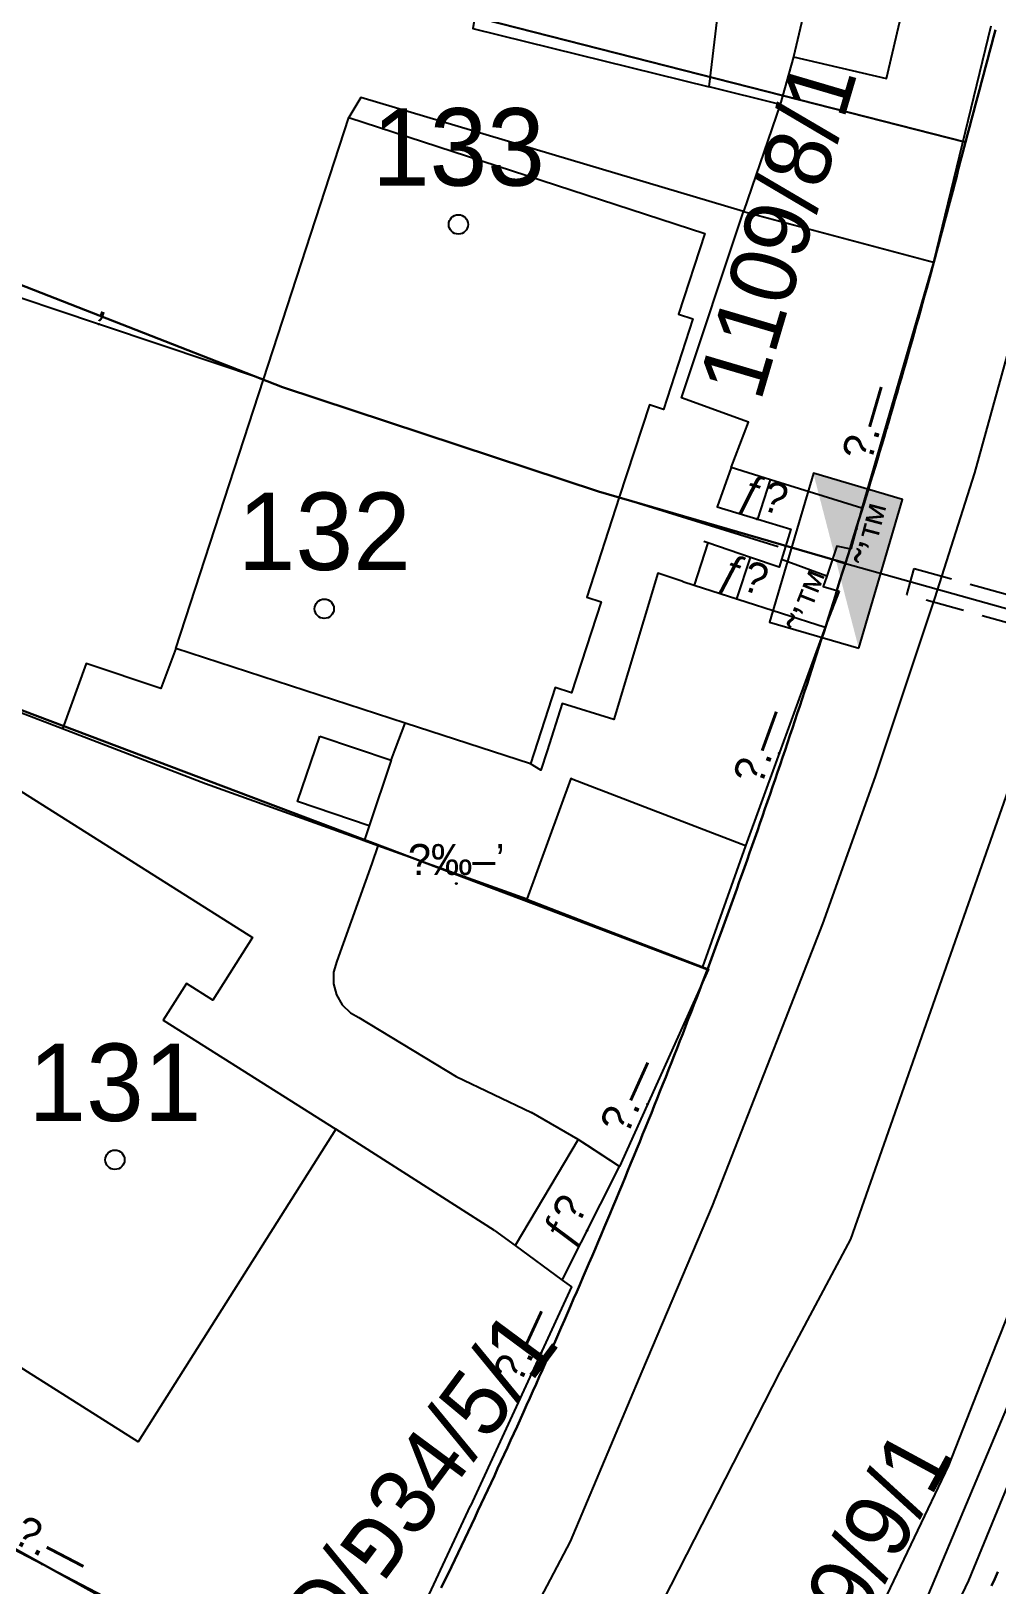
# Model space of a CAD drawing. Header units: metres. Extents: x 218299 to 220222, y 572714 to 574340.
# Drawn here: x 219022.75 to 219047.68, y 573531.7 to 573571.79 of the extents above; entities that cross this region are included whole.
import ezdxf
from ezdxf.enums import TextEntityAlignment as Align

# ---------------------------------------------------------------- set-up
doc = ezdxf.new("R2010")
doc.units = ezdxf.units.M
doc.header["$MEASUREMENT"] = 0
doc.linetypes.add('DASH15', pattern=[1.5, 1, -0.5])
for name, color, linetype in [('1602', 44, 'Continuous'), ('1603', 44, 'Continuous'), ('6091', 102, 'CABLEUNDEXIST03'), ('6151', 102, 'CABLEUNDEXIST03'), ('6261', 7, 'Continuous'), ('6701', 7, 'DASH15'), ('A_POINTS', 2, 'Continuous'), ('M2200', 253, 'Continuous'), ('M2207', 253, 'Continuous'), ('M2401', 7, 'Continuous'), ('M2404', 7, 'Continuous'), ('M2407', 253, 'Continuous'), ('M2408', 253, 'Continuous'), ('M2412', 253, 'Continuous'), ('M2420', 253, 'Continuous'), ('M2601', 253, 'Continuous'), ('M2602', 253, 'Continuous'), ('M2605', 253, 'Continuous'), ('M2612', 253, 'Continuous'), ('M2804', 253, 'Continuous')]:
    doc.layers.add(name, color=color, linetype=linetype)
doc.styles.add('HEBTXT', font='HEBTXT')
doc.styles.add('MAVAT_HEBTXT', font='HEBTXT')
doc.linetypes.add('CABLEUNDEXIST03', pattern='A,3.5,[222,elecad.shx,S=0.01,R=0,X=0,Y=0],1.5', length=5)

# ---------------------------------------------------------------- blocks, each defined once
blk = doc.blocks.new('6261')
blk.add_lwpolyline([(-2, -1.2), (2, -1.2), (2, 1.2), (-2, 1.2)], close=True)
at = {"color": 0}
blk.add_solid([(2, 1.2), (-2, -1.2), (2, -1.2)], dxfattribs=at)
at = {"color": 0, "style": 'HEBTXT'}
blk.add_attdef('PIL_NAME', (2.689, 2.418), '', height=1.7, dxfattribs=at)
at = {"style": 'HEBTXT'}
blk.add_attdef('CAMUT_MONIM', (2.489, 0.218), '', height=1.7, dxfattribs=at)
at = {"color": 0, "style": 'HEBTXT', "flags": 1}
for tag, p in [('TYPE', (2.585, -1.773)), ('MAP_TYPE', (2.689, -3.782))]:
    blk.add_attdef(tag, p, '', height=1.7, dxfattribs=at)
blk = doc.blocks.new('1603')
at = {"layer": 'A_POINTS'}
blk.add_circle((0, 0), 0.25, dxfattribs=at)
at = {"color": 0, "style": 'HEBTXT'}
blk.add_attdef('PARCEL_NUM', text='', height=2, dxfattribs=at).set_placement((0, 1), align=Align.CENTER)
at = {"color": 0, "style": 'HEBTXT', "flags": 1}
blk.add_attdef('LOT_NUM', text='', height=2, dxfattribs=at).set_placement((0, -2.5), align=Align.CENTER)
blk = doc.blocks.new('M2804')
blk.add_circle((0, 0), 0.025)
at = {"style": 'MAVAT_HEBTXT'}
blk.add_attdef('NAME', text='', height=0.8, dxfattribs=at).set_placement((0, 1.592), align=Align.MIDDLE)
blk = doc.blocks.new('M2605')
blk.add_circle((0, 0), 0.025)
at = {"style": 'MAVAT_HEBTXT'}
blk.add_attdef('NAME', text='', height=0.8, dxfattribs=at).set_placement((0, 1.592), align=Align.MIDDLE)
blk = doc.blocks.new('M2612')
blk.add_circle((0, 0), 0.025)
at = {"style": 'MAVAT_HEBTXT'}
blk.add_attdef('NAME', text='', height=0.8, dxfattribs=at).set_placement((0, 1.592), align=Align.MIDDLE)
blk = doc.blocks.new('M2412')
blk.add_circle((0, 0), 0.025)
at = {"style": 'MAVAT_HEBTXT'}
blk.add_attdef('NAME', text='', height=0.8, dxfattribs=at).set_placement((0, 1.592), align=Align.MIDDLE)
blk = doc.blocks.new('M2601')
blk.add_circle((0, 0), 0.025)
at = {"style": 'MAVAT_HEBTXT'}
blk.add_attdef('NAME', text='', height=0.8, dxfattribs=at).set_placement((0, 1.592), align=Align.MIDDLE)
blk = doc.blocks.new('111')
at = {"layer": 'M2200'}
for points in [[(219026.491, 573555.863, 579.225), (219028.753, 573562.804, 579.225), (219030.957, 573569.566, 579.225), (219030.957, 573569.566, 579.225), (219040.143, 573566.572, 579.105), (219039.463, 573564.484, 579.105), (219039.833, 573564.364, 579.105), (219039.073, 573562.03, 579.105), (219038.711, 573562.148, 579.105), (219037.935, 573559.766, 579.105), (219037.095, 573557.189, 579.105), (219037.471, 573557.066, 579.105), (219036.704, 573554.714, 579.105), (219036.282, 573554.851, 579.105), (219035.64, 573552.881, 579.105), (219035.64, 573552.881, 579.105), (219032.405, 573553.935, 579.147), (219026.491, 573555.863, 579.225)], [(219015.67, 573541.606, 578.385), (219020.676, 573549.53, 578.385), (219022.087, 573551.762, 578.385), (219022.39, 573552.243, 578.385), (219028.463, 573548.406, 578.025), (219027.441, 573546.787, 578.025), (219026.761, 573547.216, 578.505), (219026.163, 573546.269, 578.505), (219030.614, 573543.458, 578.505), (219030.614, 573543.458, 578.505), (219025.515, 573535.386, 578.385)]]:
    blk.add_polyline3d(points, close=True, dxfattribs=at)
at = {"layer": 'M2207'}
for points in [[(219040.665, 573573.819, 579.585), (219034.706, 573574.99, 579.585), (219034.499, 573573.814, 579.359), (219034.155, 573571.863, 578.985), (219034.155, 573571.863, 578.985), (219040.253, 573570.358, 578.985), (219040.253, 573570.358, 578.985)], [(219045.3, 573572.558, 577.905), (219045.3, 573572.558, 577.905), (219042.895, 573573.12, 577.905), (219042.884, 573573.073, 577.902), (219042.43, 573571.128, 577.785), (219042.43, 573571.128, 577.785), (219044.834, 573570.566, 577.785), (219045.3, 573572.558, 577.905)], [(219030.204, 573553.6, 578.693), (219032.047, 573552.975, 578.603), (219032.047, 573552.975, 578.603), (219031.474, 573551.286, 578.423), (219031.474, 573551.286, 578.423), (219029.631, 573551.911, 578.423)]]:
    blk.add_polyline3d(points, close=True, dxfattribs=at)
at = {"layer": 'M2401'}
for points in [[(219059.02, 573574.563, 576.045), (219057.859, 573569.187, 575.565), (219056.454, 573563.782, 575.565), (219055.668, 573560.852, 575.565), (219054.743, 573561.156, 575.565), (219053.726, 573560.637, 575.565), (219053.344, 573559.419, 575.445), (219053.737, 573558.787, 575.445), (219054.918, 573558.292, 575.445), (219053.666, 573554.271, 575.325), (219052.958, 573552.046, 575.085), (219051.9, 573549.061, 574.965), (219051.015, 573546.561, 574.965), (219050.015, 573543.942, 574.845), (219048.691, 573540.488, 574.845), (219047.535, 573537.579, 574.725), (219046.436, 573534.774, 574.485), (219044.66, 573531.057, 574.245)], [(219035.391, 573530.381, 573.934), (219036.678, 573532.814, 574.054), (219038.527, 573537.2, 574.294), (219040.339, 573541.477, 574.534), (219042.085, 573545.935, 574.654), (219043.185, 573548.757, 574.774), (219044.547, 573552.555, 574.894), (219046.081, 573557.153, 575.254), (219047.112, 573560.39, 575.254), (219048.576, 573565.683, 575.374), (219049.511, 573568.987, 575.374), (219050.111, 573571.373, 575.494), (219050.904, 573574.951, 575.734)]]:
    blk.add_polyline3d(points, dxfattribs=at)
at = {"layer": 'M2404'}
for points in [[(219059.02, 573574.563, 576.045), (219057.859, 573569.187, 575.565), (219056.454, 573563.782, 575.565), (219055.668, 573560.852, 575.565), (219054.743, 573561.156, 575.565), (219053.726, 573560.637, 575.565), (219053.344, 573559.419, 575.445), (219053.737, 573558.787, 575.445), (219054.918, 573558.292, 575.445), (219053.666, 573554.271, 575.325), (219052.958, 573552.046, 575.085), (219051.9, 573549.061, 574.965), (219051.015, 573546.561, 574.965), (219050.015, 573543.942, 574.845), (219048.691, 573540.488, 574.845), (219047.535, 573537.579, 574.725), (219046.436, 573534.774, 574.485), (219044.66, 573531.057, 574.245)], [(219035.391, 573530.381, 573.934), (219036.678, 573532.814, 574.054), (219038.527, 573537.2, 574.294), (219040.339, 573541.477, 574.534), (219042.085, 573545.935, 574.654), (219043.185, 573548.757, 574.774), (219044.547, 573552.555, 574.894), (219046.081, 573557.153, 575.254), (219047.112, 573560.39, 575.254), (219048.576, 573565.683, 575.374), (219049.511, 573568.987, 575.374), (219050.111, 573571.373, 575.494), (219050.904, 573574.951, 575.734)]]:
    blk.add_polyline3d(points, dxfattribs=at)
at = {"layer": 'M2407'}
for points in [[(219041.139, 573567.138, 576.353), (219031.267, 573570.081, 576.353), (219030.957, 573569.566, 576.353)], [(219040.825, 573560.528, 576.173), (219041.267, 573561.702, 576.173), (219039.542, 573562.328, 576.353), (219041.139, 573567.138, 576.353)], [(219039.575, 573557.592, 576.173), (219038.927, 573557.804, 576.263), (219037.79, 573554.028, 576.353), (219036.458, 573554.443, 576.353), (219036.069, 573553.222, 576.353)], [(219026.491, 573555.863, 576.435), (219026.099, 573554.828, 576.435), (219024.176, 573555.47, 576.435), (219023.56, 573553.783, 576.503)], [(219032.151, 573553.255, 576.353), (219032.405, 573553.935, 576.353)], [(219032.047, 573552.975, 576.353), (219032.151, 573553.255, 576.353)], [(219036.069, 573553.222, 576.353), (219035.91, 573552.721, 576.353), (219035.64, 573552.881, 576.353)], [(219031.474, 573551.286, 576.353), (219031.35, 573550.897, 576.353)], [(219031.706, 573550.769, 575.175), (219031.543, 573550.313, 575.175)], [(219031.543, 573550.313, 575.175), (219030.642, 573547.789, 575.175), (219030.56, 573547.504, 575.175), (219030.557, 573547.208, 575.175), (219030.633, 573546.921, 575.175), (219030.782, 573546.665, 575.175), (219030.994, 573546.458, 575.175), (219031.208, 573546.334, 575.175), (219033.728, 573544.815, 575.085), (219035.671, 573543.889, 575.085)], [(219034.714, 573540.844, 575.085), (219030.614, 573543.458, 575.085)]]:
    blk.add_polyline3d(points, dxfattribs=at)
at = {"layer": 'M2408'}
for points in [[(219047.522, 573571.918, 575.633), (219046.047, 573565.83, 575.273)], [(219041.196, 573550.768, 574.733), (219040.079, 573547.645, 574.733)]]:
    blk.add_polyline3d(points, dxfattribs=at)
at = {"layer": 'M2412'}
for points in [[(219040.825, 573560.528, 576.21), (219040.464, 573559.517, 576.263), (219041.511, 573559.198, 575.453), (219041.841, 573560.212, 575.453)], [(219040.216, 573558.589, 576.173), (219039.867, 573557.498, 576.173), (219040.973, 573557.144, 575.273), (219041.324, 573558.209, 575.273)], [(219036.872, 573543.193, 574.905), (219035.25, 573540.45, 574.905), (219036.464, 573539.558, 574.455), (219037.942, 573542.494, 574.455)]]:
    blk.add_polyline3d(points, close=True, dxfattribs=at)
at = {"layer": 'M2420', "linetype": 'Continuous', "lineweight": -3}
blk.add_lwpolyline([(218778.789, 573430.643), (218823.5, 573420), (218850.7, 573416.62), (218872.91, 573416.69), (218902.91, 573421.31), (218924.8, 573428), (218952.3, 573439.38), (218956.3, 573441.88), (218980.91, 573457.81), (218995.09, 573470.88), (219024.2, 573502.19), (219042.09, 573537.19), (219043.91, 573540.62), (219049.7, 573557.12), (219054.59, 573574.81), (219057.41, 573589.69), (219057.5, 573620.62), (219058, 573628.19), (219058.7, 573640.38), (219046.5, 573689.62), (219028.09, 573726.31)], dxfattribs=at)
at = {"layer": 'M2601'}
for points in [[(219023.289, 573564.636, 577.498), (219022.067, 573565.045, 577.473)], [(219028.753, 573562.804, 577.61), (219023.289, 573564.636, 577.498)], [(219037.935, 573559.766, 577.523), (219042.032, 573558.494, 576.803)], [(219040.464, 573559.517, 577.054), (219041.511, 573559.198, 576.668), (219042.364, 573558.939, 576.353), (219042.12, 573558.156, 576.353), (219042.058, 573557.958, 576.353), (219041.324, 573558.209, 576.591), (219040.216, 573558.589, 576.95), (219040.114, 573558.624, 576.983)]]:
    blk.add_polyline3d(points, dxfattribs=at)
at = {"layer": 'M2602'}
for points in [[(219043.915, 573558.421, 576.713), (219043.554, 573558.503, 576.713), (219043.289, 573557.73, 576.713), (219043.197, 573557.461, 576.713), (219043.614, 573557.339, 576.713)], [(219043.289, 573557.73, 576.353), (219042.12, 573558.156, 576.353)]]:
    blk.add_polyline3d(points, dxfattribs=at)
at = {"layer": 'M2605'}
for points in [[(219042.43, 573571.128, 577.073), (219042.091, 573569.899, 577.073), (219042.091, 573569.899, 577.073), (219042.091, 573569.899, 577.073), (219040.253, 573570.358, 577.073)], [(219042.091, 573569.899, 576.353), (219041.139, 573567.138, 576.353)], [(219041.139, 573567.138, 576.353), (219046.047, 573565.83, 576.173), (219046.047, 573565.83, 576.173), (219044.193, 573559.479, 576.173), (219044.193, 573559.479, 576.173), (219044.193, 573559.479, 576.173), (219041.841, 573560.212, 576.173), (219040.825, 573560.528, 576.173)], [(219031.213, 573550.946, 576.353), (219027.257, 573552.365, 576.353), (219023.56, 573553.783, 576.503), (219019.473, 573555.35, 576.668), (219016.635, 573556.439, 576.783), (219014.395, 573557.298, 576.874), (219011.688, 573558.336, 576.983)], [(219039.575, 573557.592, 576.173), (219039.867, 573557.498, 576.173), (219043.249, 573556.409, 576.173), (219043.249, 573556.409, 576.173), (219041.196, 573550.768, 576.173), (219041.196, 573550.768, 576.173), (219036.738, 573552.481, 576.351)], [(219036.738, 573552.481, 576.351), (219036.683, 573552.502, 576.353), (219035.548, 573549.391, 576.353), (219035.548, 573549.391, 576.353), (219031.706, 573550.769, 576.353), (219031.35, 573550.897, 576.353), (219031.213, 573550.946, 576.353)], [(219035.548, 573549.391, 575.273), (219037.367, 573548.69, 575.273)], [(219037.367, 573548.69, 575.273), (219040.079, 573547.645, 575.273), (219040.238, 573547.584, 575.273), (219040.238, 573547.584, 575.273), (219037.942, 573542.494, 575.273), (219037.942, 573542.494, 575.273), (219037.114, 573543.035, 575.273), (219036.872, 573543.193, 575.273), (219035.671, 573543.889, 575.273)], [(219034.714, 573540.844, 575.273), (219034.714, 573540.844, 575.273), (219035.25, 573540.45, 575.225), (219036.464, 573539.558, 575.115), (219036.701, 573539.384, 575.093), (219034.097, 573533.734, 574.98)], [(219009.016, 573539.656, 575.43), (219016.556, 573535.613, 575.28), (219026.989, 573530.172, 574.963), (219031.37, 573527.888, 574.83), (219034.097, 573533.734, 574.98)]]:
    blk.add_polyline3d(points, dxfattribs=at)
at = {"layer": 'M2612'}
for points in [[(219044.193, 573559.479, 576.713), (219043.915, 573558.421, 576.713)], [(219043.614, 573557.339, 576.713), (219043.249, 573556.409, 576.713)]]:
    blk.add_polyline3d(points, dxfattribs=at)
at = {"layer": 'M2412'}
ref = blk.add_blockref('M2412', (219041.486, 573559.206), dxfattribs=dict(at, xscale=0.5, yscale=0.5, zscale=0.5))
ref.add_attrib('NAME', 'ƒ\x8e', dxfattribs={"layer": '0', "height": 0.8, "rotation": 343.1012, "style": 'MAVAT_HEBTXT'}).set_placement((219041.646, 573559.732), align=Align.MIDDLE)
ref = blk.add_blockref('M2412', (219040.967, 573557.146), dxfattribs=dict(at, xscale=0.5, yscale=0.5, zscale=0.5))
ref.add_attrib('NAME', 'ƒ\x8e', dxfattribs={"layer": '0', "height": 0.8, "rotation": 342.2212, "style": 'MAVAT_HEBTXT'}).set_placement((219041.135, 573557.669), align=Align.MIDDLE)
ref = blk.add_blockref('M2412', (219037.108, 573540.838), dxfattribs=dict(at, xscale=0.5, yscale=0.5, zscale=0.5))
ref.add_attrib('NAME', 'ƒ\x8e', dxfattribs={"layer": '0', "height": 0.8, "rotation": 63.287, "style": 'MAVAT_HEBTXT'}).set_placement((219036.617, 573541.085), align=Align.MIDDLE)
at = {"layer": 'M2601'}
ref = blk.add_blockref('M2601', (219024.498, 573564.23), dxfattribs=dict(at, xscale=0.5, yscale=0.5, zscale=0.5))
ref.add_attrib('NAME', '‚', dxfattribs={"layer": '0', "height": 0.8, "rotation": 341.4694, "style": 'MAVAT_HEBTXT'}).set_placement((219024.673, 573564.752), align=Align.MIDDLE)
at = {"layer": 'M2605'}
ref = blk.add_blockref('M2605', (219044.843, 573561.544), dxfattribs=dict(at, xscale=0.5, yscale=0.5, zscale=0.5))
ref.add_attrib('NAME', '\x9a.—', dxfattribs={"layer": '0', "height": 0.8, "rotation": 73.7278, "style": 'MAVAT_HEBTXT'}).set_placement((219044.315, 573561.698), align=Align.MIDDLE)
ref = blk.add_blockref('M2605', (219042.065, 573553.157), dxfattribs=dict(at, xscale=0.5, yscale=0.5, zscale=0.5))
ref.add_attrib('NAME', '\x9a.—', dxfattribs={"layer": '0', "height": 0.8, "rotation": 70.0035, "style": 'MAVAT_HEBTXT'}).set_placement((219041.549, 573553.345), align=Align.MIDDLE)
ref = blk.add_blockref('M2605', (219038.666, 573544.099), dxfattribs=dict(at, xscale=0.5, yscale=0.5, zscale=0.5))
ref.add_attrib('NAME', '\x9a.—', dxfattribs={"layer": '0', "height": 0.8, "rotation": 65.722, "style": 'MAVAT_HEBTXT'}).set_placement((219038.165, 573544.325), align=Align.MIDDLE)
ref = blk.add_blockref('M2605', (219035.916, 573537.681), dxfattribs=dict(at, xscale=0.5, yscale=0.5, zscale=0.5))
ref.add_attrib('NAME', '\x9a.—', dxfattribs={"layer": '0', "height": 0.8, "rotation": 65.2628, "style": 'MAVAT_HEBTXT'}).set_placement((219035.416, 573537.911), align=Align.MIDDLE)
ref = blk.add_blockref('M2605', (219023.031, 573532.237), dxfattribs=dict(at, xscale=0.5, yscale=0.5, zscale=0.5))
ref.add_attrib('NAME', '\x9a.—', dxfattribs={"layer": '0', "height": 0.8, "rotation": 332.4578, "style": 'MAVAT_HEBTXT'}).set_placement((219023.285, 573532.724), align=Align.MIDDLE)
at = {"layer": 'M2612'}
ref = blk.add_blockref('M2612', (219044.054, 573558.95), dxfattribs=dict(at, xscale=0.5, yscale=0.5, zscale=0.5))
ref.add_attrib('NAME', '˜’™', dxfattribs={"layer": '0', "height": 0.8, "rotation": 75.254, "style": 'MAVAT_HEBTXT'}).set_placement((219044.586, 573558.81), align=Align.MIDDLE)
ref = blk.add_blockref('M2612', (219043.432, 573556.874), dxfattribs=dict(at, xscale=0.5, yscale=0.5, zscale=0.5))
ref.add_attrib('NAME', '˜’™', dxfattribs={"layer": '0', "height": 0.8, "rotation": 68.548, "style": 'MAVAT_HEBTXT'}).set_placement((219042.92, 573557.075), align=Align.MIDDLE)
at = {"layer": 'M2804'}
ref = blk.add_blockref('M2804', (219033.728, 573549.792, 581.708), dxfattribs=dict(at, xscale=0.5, yscale=0.5, zscale=0.5))
ref.add_attrib('NAME', '\x8d‰–’', dxfattribs={"layer": '0', "height": 0.8, "style": 'MAVAT_HEBTXT'}).set_placement((219033.728, 573550.417, 581.708), align=Align.MIDDLE)

msp = doc.modelspace()

# ---------------------------------------------------------------- linework, layer by layer
at = {"layer": '1602'}
for points in [[(219022.85, 573575.06), (219046.87, 573568.93), (219046.7946, 573568.6345), (219046.7449, 573568.4408), (219046.6951, 573568.2471), (219046.645, 573568.0535), (219046.5947, 573567.8599), (219046.5442, 573567.6663), (219046.4936, 573567.4729), (219046.4427, 573567.2795), (219046.3916, 573567.0861), (219046.3404, 573566.8928), (219046.2889, 573566.6995), (219046.2373, 573566.5063), (219046.1854, 573566.3131), (219046.1333, 573566.12), (219046.0811, 573565.927), (219046.0287, 573565.734), (219045.976, 573565.541), (219045.9232, 573565.3481), (219045.8701, 573565.1553), (219045.8169, 573564.9625), (219045.7635, 573564.7698), (219045.7099, 573564.5771), (219045.656, 573564.3845), (219045.602, 573564.1919), (219045.5478, 573563.9994), (219045.4934, 573563.8069), (219045.4388, 573563.6145), (219045.384, 573563.4222), (219045.329, 573563.2299), (219045.2738, 573563.0377), (219045.2184, 573562.8455), (219045.1628, 573562.6534), (219045.107, 573562.4613), (219045.051, 573562.2693), (219044.9949, 573562.0773), (219044.9385, 573561.8855), (219044.8819, 573561.6936), (219044.8252, 573561.5018), (219044.7682, 573561.3101), (219044.711, 573561.1185), (219044.6537, 573560.9269), (219044.5961, 573560.7353), (219044.5384, 573560.5438), (219044.4805, 573560.3524), (219044.4223, 573560.1611), (219044.364, 573559.9697), (219044.3055, 573559.7785), (219044.2468, 573559.5873), (219044.1878, 573559.3962), (219044.1287, 573559.2051), (219044.0694, 573559.0141), (219044.0099, 573558.8232), (219043.9502, 573558.6323), (219043.8904, 573558.4415), (219043.8303, 573558.2507), (219043.77, 573558.06), (219037.4, 573559.91), (219029.24, 573562.6), (219020.16, 573566.15)], [(219047.6424, 573571.8288), (219047.5923, 573571.6352), (219047.542, 573571.4416), (219047.4914, 573571.2481), (219047.4407, 573571.0547), (219047.3898, 573570.8612), (219047.3387, 573570.6679), (219047.2875, 573570.4746), (219047.236, 573570.2813), (219047.1843, 573570.0881), (219047.1324, 573569.895), (219047.0803, 573569.7019), (219047.028, 573569.5088), (219046.9755, 573569.3158), (219046.9229, 573569.1229), (219046.87, 573568.93), (219022.85, 573575.06)], [(219033.3393, 573531.6224), (219033.4264, 573531.8024), (219033.5132, 573531.9826), (219033.5999, 573532.1628), (219033.6864, 573532.3432), (219033.7727, 573532.5236), (219033.8588, 573532.7041), (219033.9448, 573532.8847), (219034.0305, 573533.0654), (219034.1161, 573533.2461), (219034.2015, 573533.427), (219034.2867, 573533.6079), (219034.3717, 573533.789), (219034.4565, 573533.9701), (219034.5412, 573534.1513), (219034.6256, 573534.3326), (219034.7099, 573534.514), (219034.794, 573534.6954), (219034.8779, 573534.877), (219034.9616, 573535.0586), (219035.0452, 573535.2403), (219035.1285, 573535.4221), (219035.2117, 573535.604), (219035.2947, 573535.786), (219035.46, 573536.15), (219035.5425, 573536.3322), (219035.6247, 573536.5145), (219035.7068, 573536.6969), (219035.7887, 573536.8794), (219035.8704, 573537.0619), (219035.9519, 573537.2445), (219036.0333, 573537.4273), (219036.1144, 573537.6101), (219036.1954, 573537.7929), (219036.2761, 573537.9759), (219036.3567, 573538.1589), (219036.4371, 573538.3421), (219036.5173, 573538.5253), (219036.5974, 573538.7086), (219036.6772, 573538.8919), (219036.7569, 573539.0754), (219036.8363, 573539.2589), (219036.9156, 573539.4425), (219036.9947, 573539.6262), (219037.0736, 573539.81), (219037.1523, 573539.9939), (219037.2308, 573540.1778), (219037.3092, 573540.3618), (219037.3873, 573540.5459), (219037.4653, 573540.7301), (219037.5431, 573540.9144), (219037.6207, 573541.0987), (219037.6981, 573541.2831), (219037.7753, 573541.4676), (219037.8523, 573541.6522), (219037.9291, 573541.8368), (219038.0058, 573542.0216), (219038.0822, 573542.2064), (219038.1585, 573542.3913), (219038.2346, 573542.5762), (219038.3105, 573542.7613), (219038.3862, 573542.9464), (219038.4617, 573543.1316), (219038.537, 573543.3169), (219038.6122, 573543.5022), (219038.6871, 573543.6876), (219038.7619, 573543.8731), (219038.8364, 573544.0587), (219038.9108, 573544.2444), (219038.985, 573544.4301), (219039.059, 573544.6159), (219039.1328, 573544.8018), (219039.2064, 573544.9877), (219039.2799, 573545.1738), (219039.3531, 573545.3599), (219039.4262, 573545.5461), (219039.499, 573545.7323), (219039.5717, 573545.9187), (219039.6442, 573546.1051), (219039.7165, 573546.2915), (219039.7886, 573546.4781), (219039.8605, 573546.6647), (219039.9322, 573546.8514), (219040.0037, 573547.0382), (219040.0751, 573547.225), (219040.21, 573547.58), (219040.2796, 573547.7675), (219040.3489, 573547.9551), (219040.4181, 573548.1428), (219040.4871, 573548.3305), (219040.5559, 573548.5183), (219040.6245, 573548.7062), (219040.6929, 573548.8941), (219040.7611, 573549.0821), (219040.8291, 573549.2702), (219040.8969, 573549.4583), (219040.9646, 573549.6465), (219041.032, 573549.8348), (219041.0993, 573550.0232), (219041.1663, 573550.2116), (219041.2332, 573550.4001), (219041.2999, 573550.5886), (219041.3663, 573550.7773), (219041.4326, 573550.966), (219041.4987, 573551.1547), (219041.5646, 573551.3436), (219041.6304, 573551.5325), (219041.6959, 573551.7214), (219041.7612, 573551.9104), (219041.8263, 573552.0995), (219041.8913, 573552.2887), (219041.956, 573552.4779), (219042.0206, 573552.6672), (219042.0849, 573552.8566), (219042.1491, 573553.046), (219042.2131, 573553.2355), (219042.2769, 573553.4251), (219042.3405, 573553.6147), (219042.4039, 573553.8044), (219042.4671, 573553.9941), (219042.5301, 573554.1839), (219042.5929, 573554.3738), (219042.6555, 573554.5638), (219042.7179, 573554.7538), (219042.7802, 573554.9438), (219042.8422, 573555.134), (219042.904, 573555.3242), (219042.9657, 573555.5144), (219043.0272, 573555.7048), (219043.0884, 573555.8951), (219043.1495, 573556.0856), (219043.2104, 573556.2761), (219043.271, 573556.4667), (219043.3315, 573556.6573), (219043.3918, 573556.848), (219043.4519, 573557.0388), (219043.5118, 573557.2296), (219043.5715, 573557.4205), (219043.631, 573557.6114), (219043.6903, 573557.8024), (219043.77, 573558.06), (219043.8303, 573558.2507), (219043.8904, 573558.4415), (219043.9502, 573558.6323), (219044.0099, 573558.8232), (219044.0694, 573559.0141), (219044.1287, 573559.2051), (219044.1878, 573559.3962), (219044.2468, 573559.5873), (219044.3055, 573559.7785), (219044.364, 573559.9697), (219044.4223, 573560.1611), (219044.4805, 573560.3524), (219044.5384, 573560.5438), (219044.5961, 573560.7353), (219044.6537, 573560.9269), (219044.711, 573561.1185), (219044.7682, 573561.3101), (219044.8252, 573561.5018), (219044.8819, 573561.6936), (219044.9385, 573561.8855), (219044.9949, 573562.0773), (219045.051, 573562.2693), (219045.107, 573562.4613), (219045.1628, 573562.6534), (219045.2184, 573562.8455), (219045.2738, 573563.0377), (219045.329, 573563.2299), (219045.384, 573563.4222), (219045.4388, 573563.6145), (219045.4934, 573563.8069), (219045.5478, 573563.9994), (219045.602, 573564.1919), (219045.656, 573564.3845), (219045.7099, 573564.5771), (219045.7635, 573564.7698), (219045.8169, 573564.9625), (219045.8701, 573565.1553), (219045.9232, 573565.3481), (219045.976, 573565.541), (219046.0287, 573565.734), (219046.0811, 573565.927), (219046.1333, 573566.12), (219046.1854, 573566.3131), (219046.2373, 573566.5063), (219046.2889, 573566.6995), (219046.3404, 573566.8928), (219046.3916, 573567.0861), (219046.4427, 573567.2795), (219046.4936, 573567.4729), (219046.5442, 573567.6663), (219046.5947, 573567.8599), (219046.645, 573568.0535), (219046.6951, 573568.2471), (219046.7449, 573568.4408), (219046.7946, 573568.6345), (219046.87, 573568.93), (219046.9229, 573569.1229), (219046.9755, 573569.3158), (219047.028, 573569.5088), (219047.0803, 573569.7019), (219047.1324, 573569.895), (219047.1843, 573570.0881), (219047.236, 573570.2813), (219047.2875, 573570.4746), (219047.3387, 573570.6679), (219047.3898, 573570.8612), (219047.4407, 573571.0547), (219047.4914, 573571.2481), (219047.542, 573571.4416), (219047.5923, 573571.6352), (219047.6424, 573571.8288)], [(219020.16, 573566.15), (219029.24, 573562.6), (219037.4, 573559.91), (219043.77, 573558.06), (219043.6903, 573557.8024), (219043.631, 573557.6114), (219043.5715, 573557.4205), (219043.5118, 573557.2296), (219043.4519, 573557.0388), (219043.3918, 573556.848), (219043.3315, 573556.6573), (219043.271, 573556.4667), (219043.2104, 573556.2761), (219043.1495, 573556.0856), (219043.0884, 573555.8951), (219043.0272, 573555.7048), (219042.9657, 573555.5144), (219042.904, 573555.3242), (219042.8422, 573555.134), (219042.7802, 573554.9438), (219042.7179, 573554.7538), (219042.6555, 573554.5638), (219042.5929, 573554.3738), (219042.5301, 573554.1839), (219042.4671, 573553.9941), (219042.4039, 573553.8044), (219042.3405, 573553.6147), (219042.2769, 573553.4251), (219042.2131, 573553.2355), (219042.1491, 573553.046), (219042.0849, 573552.8566), (219042.0206, 573552.6672), (219041.956, 573552.4779), (219041.8913, 573552.2887), (219041.8263, 573552.0995), (219041.7612, 573551.9104), (219041.6959, 573551.7214), (219041.6304, 573551.5325), (219041.5646, 573551.3436), (219041.4987, 573551.1547), (219041.4326, 573550.966), (219041.3663, 573550.7773), (219041.2999, 573550.5886), (219041.2332, 573550.4001), (219041.1663, 573550.2116), (219041.0993, 573550.0232), (219041.032, 573549.8348), (219040.9646, 573549.6465), (219040.8969, 573549.4583), (219040.8291, 573549.2702), (219040.7611, 573549.0821), (219040.6929, 573548.8941), (219040.6245, 573548.7062), (219040.5559, 573548.5183), (219040.4871, 573548.3305), (219040.4181, 573548.1428), (219040.3489, 573547.9551), (219040.2796, 573547.7675), (219040.21, 573547.58), (219016.63, 573556.49)], [(219016.63, 573556.49), (219040.21, 573547.58), (219040.0751, 573547.225), (219040.0037, 573547.0382), (219039.9322, 573546.8514), (219039.8605, 573546.6647), (219039.7886, 573546.4781), (219039.7165, 573546.2915), (219039.6442, 573546.1051), (219039.5717, 573545.9187), (219039.499, 573545.7323), (219039.4262, 573545.5461), (219039.3531, 573545.3599), (219039.2799, 573545.1738), (219039.2064, 573544.9877), (219039.1328, 573544.8018), (219039.059, 573544.6159), (219038.985, 573544.4301), (219038.9108, 573544.2444), (219038.8364, 573544.0587), (219038.7619, 573543.8731), (219038.6871, 573543.6876), (219038.6122, 573543.5022), (219038.537, 573543.3169), (219038.4617, 573543.1316), (219038.3862, 573542.9464), (219038.3105, 573542.7613), (219038.2346, 573542.5762), (219038.1585, 573542.3913), (219038.0822, 573542.2064), (219038.0058, 573542.0216), (219037.9291, 573541.8368), (219037.8523, 573541.6522), (219037.7753, 573541.4676), (219037.6981, 573541.2831), (219037.6207, 573541.0987), (219037.5431, 573540.9144), (219037.4653, 573540.7301), (219037.3873, 573540.5459), (219037.3092, 573540.3618), (219037.2308, 573540.1778), (219037.1523, 573539.9939), (219037.0736, 573539.81), (219036.9947, 573539.6262), (219036.9156, 573539.4425), (219036.8363, 573539.2589), (219036.7569, 573539.0754), (219036.6772, 573538.8919), (219036.5974, 573538.7086), (219036.5173, 573538.5253), (219036.4371, 573538.3421), (219036.3567, 573538.1589), (219036.2761, 573537.9759), (219036.1954, 573537.7929), (219036.1144, 573537.6101), (219036.0333, 573537.4273), (219035.9519, 573537.2445), (219035.8704, 573537.0619), (219035.7887, 573536.8794), (219035.7068, 573536.6969), (219035.6247, 573536.5145), (219035.5425, 573536.3322), (219035.46, 573536.15), (219035.2947, 573535.786), (219035.2117, 573535.604), (219035.1285, 573535.4221), (219035.0452, 573535.2403), (219034.9616, 573535.0586), (219034.8779, 573534.877), (219034.794, 573534.6954), (219034.7099, 573534.514), (219034.6256, 573534.3326), (219034.5412, 573534.1513), (219034.4565, 573533.9701), (219034.3717, 573533.789), (219034.2867, 573533.6079), (219034.2015, 573533.427), (219034.1161, 573533.2461), (219034.0305, 573533.0654), (219033.9448, 573532.8847), (219033.8588, 573532.7041), (219033.7727, 573532.5236), (219033.6864, 573532.3432), (219033.5999, 573532.1628), (219033.5132, 573531.9826), (219033.4264, 573531.8024), (219033.3393, 573531.6224)], [(219004.64, 573531.12), (219004.99, 573531.72), (219009.42, 573539.8), (219026.95, 573530.06)], [(219026.95, 573530.06), (219009.42, 573539.8)], [(219047.709, 573532.0325), (219047.6246, 573531.8512), (219047.54, 573531.67)], [(219047.54, 573531.67), (219047.6246, 573531.8512), (219047.709, 573532.0325)]]:
    msp.add_lwpolyline(points, dxfattribs=at)
at = {"layer": '6091'}
msp.add_lwpolyline([(218997.3971, 573462.8628), (219017.4389, 573484.5054), (219031.2952, 573502.8369), (219037.1302, 573512.2534), (219039.9062, 573516.9968), (219046.9609, 573531.8082), (219054.4244, 573549.9905), (219059.0341, 573565.7491), (219061.5003, 573577.5272), (219064.599, 573601.0105), (219065.054, 573611.1566), (219065.2078, 573623.957), (219066.0076, 573626.1152), (219066.0674, 573626.1144), (219066.0652, 573626.2452)], dxfattribs=at)
at = {"layer": '6151'}
for points in [[(219043.53, 573558.123), (219054.1378, 573555.1584), (219055.5913, 573559.6482), (219057.7505, 573559.0844)], [(219043.4231, 573522.8714), (219042.0708, 573523.4478), (219045.9279, 573531.4673), (219049.9934, 573541.1533), (219051.4421, 573540.6041)]]:
    msp.add_lwpolyline(points, dxfattribs=at)
at = {"layer": '6701'}
msp.add_lwpolyline([(219054.232, 573555.496), (219054.044, 573554.821), (219045.359, 573557.249), (219045.547, 573557.923)], close=True, dxfattribs=at)

# ---------------------------------------------------------------- block references
msp.add_blockref('111', (0, 0))
at = {"layer": '1603'}
for p, values in [((219033.7811, 573566.8039), {'PARCEL_NUM': '133'}), ((219030.3198, 573556.8844), {'PARCEL_NUM': '132'}), ((219024.9154, 573542.6663), {'PARCEL_NUM': '131'})]:
    msp.add_blockref('1603', p, dxfattribs=at).add_auto_attribs(values)
at = {"layer": '6261'}
ref = msp.add_blockref('6261', (219043.53, 573558.123), dxfattribs=dict(at, rotation=73.57999999997729))
ref.add_attrib('PIL_NAME', '1109/8/1', (219041.5811, 573562.2009), dxfattribs={"layer": '0', "color": 0, "height": 1.7, "rotation": 73.58, "style": 'HEBTXT'})
ref = msp.add_blockref('6261', (219025.7744, 573518.4875), dxfattribs=dict(at, rotation=53.43999999998351))
ref.add_attrib('PIL_NAME', '16/218RD/פ34/5/1', (219025.3487, 573522.9871), dxfattribs={"layer": '0', "color": 0, "height": 1.7, "rotation": 53.44, "style": 'HEBTXT'})
ref = msp.add_blockref('6261', (219043.4231, 573522.8714), dxfattribs=dict(at, rotation=61.56999999998101))
ref.add_attrib('PIL_NAME', '1109/9/1', (219042.3654, 573527.2656), dxfattribs={"layer": '0', "color": 0, "height": 1.7, "rotation": 61.57, "style": 'HEBTXT'})

doc.saveas('drawing.dxf')
